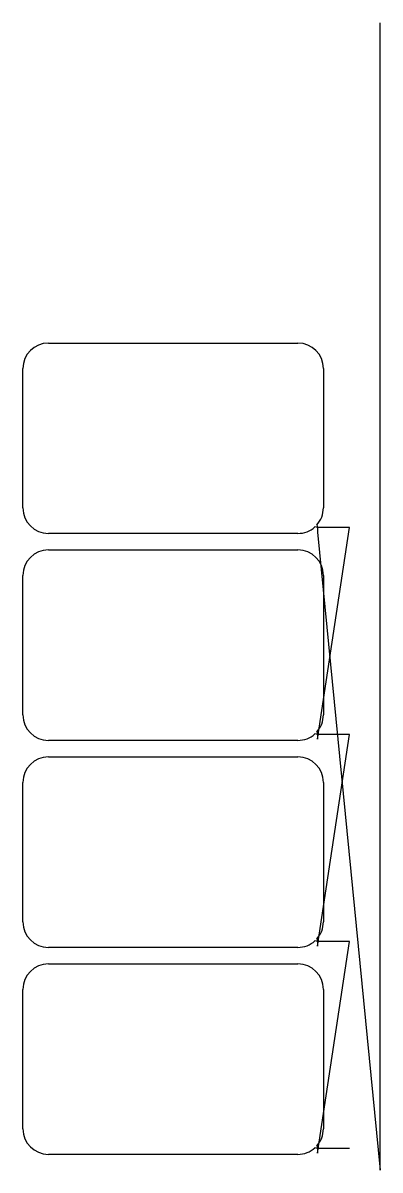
# Model space of a CAD drawing. Header units: metres. Extents: x 326 to 715, y 0 to 1250.
import ezdxf

# ---------------------------------------------------------------- set-up
doc = ezdxf.new("R2010")
doc.units = ezdxf.units.M

msp = doc.modelspace()

# ---------------------------------------------------------------- linework, layer by layer
at = {"layer": 'TOOL_0'}
for p, q in [((715.283, 1249.004), (715.283, 1250.004)), ((715.283, 1.004), (715.283, 1249.004)), ((353.709, 901.227), (625.709, 901.227)), ((325.959, 721.477), (325.959, 873.477)), ((653.459, 873.477), (653.459, 721.477)), ((647.141, 700.044), (644.242, 700.822)), ((646.363, 702.944), (647.141, 700.045)), ((647.141, 700.045), (647.141, 695.045)), ((647.141, 469.515), (682.141, 700.044)), ((682.141, 700.044), (647.141, 700.044)), ((625.709, 693.727), (353.709, 693.727)), ((647.141, 695.045), (715.283, 0.004)), ((353.709, 675.697), (625.709, 675.697)), ((325.959, 495.947), (325.959, 647.947)), ((653.459, 647.947), (653.459, 495.947)), ((647.141, 474.514), (644.242, 475.292)), ((646.363, 477.414), (647.141, 474.515)), ((625.709, 468.197), (353.709, 468.197)), ((647.141, 474.515), (647.141, 469.515)), ((647.141, 243.986), (682.141, 474.514)), ((682.141, 474.514), (647.141, 474.514)), ((353.709, 450.168), (625.709, 450.168)), ((325.959, 270.418), (325.959, 422.418)), ((653.459, 422.418), (653.459, 270.418)), ((646.363, 251.885), (647.141, 248.986)), ((625.709, 242.668), (353.709, 242.668)), ((647.141, 248.985), (644.242, 249.763)), ((647.141, 248.986), (647.141, 243.986)), ((647.141, 18.456), (682.141, 248.985)), ((682.141, 248.985), (647.141, 248.985)), ((353.709, 224.638), (625.709, 224.638)), ((325.959, 44.888), (325.959, 196.888)), ((653.459, 196.888), (653.459, 44.888)), ((646.363, 26.355), (647.141, 23.456)), ((625.709, 17.138), (353.709, 17.138)), ((647.141, 23.455), (644.242, 24.233)), ((647.141, 23.456), (647.141, 18.456)), ((682.141, 23.455), (647.141, 23.455)), ((715.283, 0.004), (715.283, 1.004)), ((715.283, 1.004), (715.283, 0.004)), ((715.283, 0.004), (715.283, 1.004))]:
    msp.add_line(p, q, dxfattribs=at)
for centre, start, end in [((353.709, 873.477), 90, 180), ((625.709, 873.477), 0, 90), ((353.709, 721.477), 180, 270), ((625.709, 721.477), 318.098116, 0), ((625.71, 721.477), 269.997935, 311.898968), ((353.709, 647.947), 90, 180), ((625.709, 647.947), 0, 90), ((353.709, 495.947), 180, 270), ((625.709, 495.947), 318.098116, 0), ((625.71, 495.947), 269.997935, 311.898968), ((353.709, 422.418), 90, 180), ((625.709, 422.418), 0, 90), ((353.709, 270.418), 180, 270), ((625.709, 270.418), 318.098116, 0), ((625.71, 270.418), 269.997935, 311.898968), ((353.709, 196.888), 90, 180), ((625.709, 196.888), 0, 90), ((353.709, 44.888), 180, 270), ((625.709, 44.888), 318.098116, 0), ((625.71, 44.888), 269.997935, 311.898968)]:
    msp.add_arc(centre, 27.75, start, end, dxfattribs=at)

doc.saveas('drawing.dxf')
